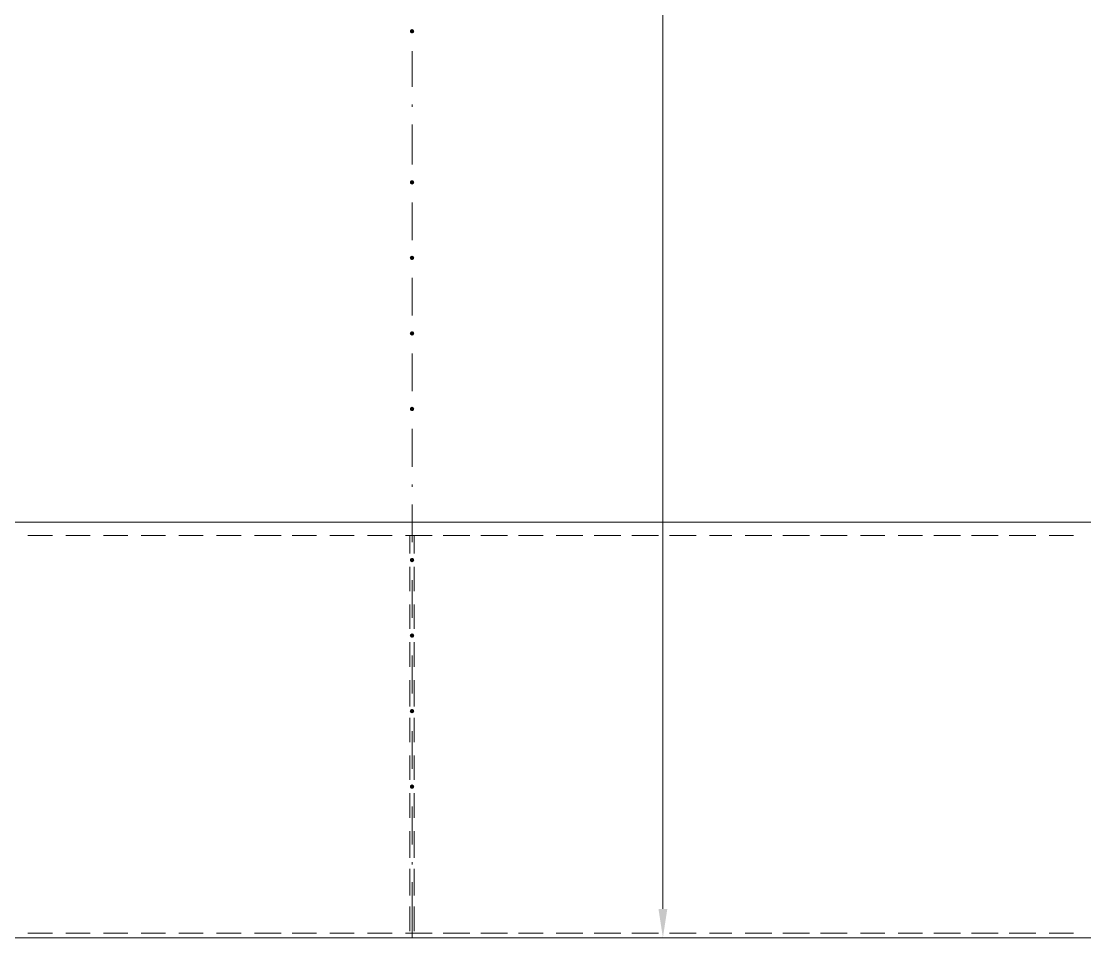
# Model space of a CAD drawing. Header units: millimetres. Extents: x 6 to 291, y 4 to 206.
# Drawn here: x 202.06 to 222.33, y 41.4 to 58.86 of the extents above; entities that cross this region are included whole.
import ezdxf

# ---------------------------------------------------------------- set-up
doc = ezdxf.new("R2010")
doc.units = ezdxf.units.MM
doc.layers.add('C00-00-00', color=7, linetype='Continuous')

msp = doc.modelspace()

# ---------------------------------------------------------------- hatches: boundary and pattern name
at = {"layer": 'C00-00-00'}
h = msp.add_hatch(color=256, dxfattribs=at)
h.dxf.hatch_style = 2
h.paths.add_polyline_path([(209.507674, 58.716336), (209.477776, 58.7039), (209.46534, 58.674002), (209.477776, 58.644105), (209.507674, 58.631669), (209.537572, 58.644105), (209.550007, 58.674002), (209.537572, 58.7039)])
h = msp.add_hatch(color=256, dxfattribs=at)
h.dxf.hatch_style = 2
h.paths.add_polyline_path([(209.507674, 55.837668), (209.477776, 55.825232), (209.46534, 55.795334), (209.477776, 55.765437), (209.507674, 55.753001), (209.537572, 55.765437), (209.550007, 55.795334), (209.537572, 55.825232)])
h = msp.add_hatch(color=256, dxfattribs=at)
h.dxf.hatch_style = 2
h.paths.add_polyline_path([(209.507674, 54.398334), (209.477776, 54.385899), (209.46534, 54.356001), (209.477776, 54.326103), (209.507674, 54.313667), (209.537572, 54.326103), (209.550007, 54.356001), (209.537572, 54.385899)])
h = msp.add_hatch(color=256, dxfattribs=at)
h.dxf.hatch_style = 2
h.paths.add_polyline_path([(209.507674, 52.959), (209.477776, 52.946564), (209.46534, 52.916666), (209.477776, 52.886769), (209.507674, 52.874333), (209.537572, 52.886769), (209.550007, 52.916666), (209.537572, 52.946564)])
h = msp.add_hatch(color=256, dxfattribs=at)
h.dxf.hatch_style = 2
h.paths.add_polyline_path([(209.507674, 51.519666), (209.477776, 51.507231), (209.46534, 51.477333), (209.477776, 51.447435), (209.507674, 51.434999), (209.537572, 51.447435), (209.550007, 51.477333), (209.537572, 51.507231)])
h = msp.add_hatch(color=256, dxfattribs=at)
h.dxf.hatch_style = 2
h.paths.add_polyline_path([(209.507674, 48.640998), (209.477776, 48.628563), (209.46534, 48.598665), (209.477776, 48.568767), (209.507674, 48.556331), (209.537572, 48.568767), (209.550007, 48.598665), (209.537572, 48.628563)])
h = msp.add_hatch(color=256, dxfattribs=at)
h.dxf.hatch_style = 2
h.paths.add_polyline_path([(209.507674, 47.201664), (209.477776, 47.189228), (209.46534, 47.159331), (209.477776, 47.129433), (209.507674, 47.116997), (209.537572, 47.129433), (209.550007, 47.159331), (209.537572, 47.189228)])
h = msp.add_hatch(color=256, dxfattribs=at)
h.dxf.hatch_style = 2
h.paths.add_polyline_path([(209.507674, 45.76233), (209.477776, 45.749895), (209.46534, 45.719997), (209.477776, 45.690099), (209.507674, 45.677663), (209.537572, 45.690099), (209.550007, 45.719997), (209.537572, 45.749895)])
h = msp.add_hatch(color=256, dxfattribs=at)
h.dxf.hatch_style = 2
h.paths.add_polyline_path([(209.507674, 44.322996), (209.477776, 44.310561), (209.46534, 44.280663), (209.477776, 44.250765), (209.507674, 44.238329), (209.537572, 44.250765), (209.550007, 44.280663), (209.537572, 44.310561)])
h = msp.add_hatch(color=256, dxfattribs=at)
h.dxf.hatch_style = 2
h.paths.add_polyline_path([(214.20666, 41.952333), (214.375997, 41.952333), (214.291329, 41.401995)])

# ---------------------------------------------------------------- linework, layer by layer
at = {"layer": 'C00-00-00', "lineweight": 5}
for points in [[(214.291329, 161.967334), (214.291329, 41.952333)], [(209.507674, 58.293002), (209.507674, 57.615669)], [(209.507674, 57.234669), (209.507674, 57.276995)], [(209.507674, 56.89601), (209.507674, 56.134009)], [(209.507674, 55.414334), (209.507674, 54.694675)], [(209.507674, 53.975), (209.507674, 53.255341)], [(209.507674, 52.535666), (209.507674, 51.816007)], [(209.507674, 51.096332), (209.507674, 50.376673)], [(209.507674, 49.995672), (209.507674, 50.037999)], [(209.507674, 49.656998), (209.507674, 48.937339)], [(160.993661, 49.31834), (255.989672, 49.31834)], [(202.183993, 49.064334), (202.649662, 49.064334)], [(202.903668, 49.064334), (203.369337, 49.064334)], [(203.623327, 49.064334), (204.088996, 49.064334)], [(204.343002, 49.064334), (204.808671, 49.064334)], [(205.062661, 49.064334), (205.52833, 49.064334)], [(205.782336, 49.064334), (206.248005, 49.064334)], [(206.501995, 49.064334), (207.010006, 49.064334)], [(207.22167, 49.064334), (207.687339, 49.064334)], [(207.941329, 49.064334), (208.406998, 49.064334)], [(208.661004, 49.064334), (209.126673, 49.064334)], [(209.380663, 49.064334), (209.888674, 49.064334)], [(209.465331, 48.725675), (209.465331, 49.064334)], [(209.55, 48.725675), (209.55, 49.064334)], [(210.100338, 49.064334), (210.608333, 49.064334)], [(210.819997, 49.064334), (211.327992, 49.064334)], [(211.539672, 49.064334), (212.005341, 49.064334)], [(212.259331, 49.064334), (212.767326, 49.064334)], [(212.979006, 49.064334), (213.487001, 49.064334)], [(213.698665, 49.064334), (214.20666, 49.064334)], [(214.41834, 49.064334), (214.926335, 49.064334)], [(215.180341, 49.064334), (215.603668, 49.064334)], [(215.857674, 49.064334), (216.365669, 49.064334)], [(216.577333, 49.064334), (217.085328, 49.064334)], [(217.297008, 49.064334), (217.805003, 49.064334)], [(218.058993, 49.064334), (218.524662, 49.064334)], [(218.778668, 49.064334), (219.244337, 49.064334)], [(219.456001, 49.064334), (219.963996, 49.064334)], [(220.17566, 49.064334), (220.683671, 49.064334)], [(220.895335, 49.064334), (221.40333, 49.064334)], [(221.657336, 49.064334), (222.123005, 49.064334)], [(209.465331, 48.006001), (209.465331, 48.47167)], [(209.55, 48.006001), (209.55, 48.47167)], [(209.507674, 48.217664), (209.507674, 47.498005)], [(209.465331, 47.286342), (209.465331, 47.751995)], [(209.55, 47.286342), (209.55, 47.751995)], [(209.465331, 46.566666), (209.465331, 47.032336)], [(209.55, 46.566666), (209.55, 47.032336)], [(209.507674, 46.77833), (209.507674, 46.058671)], [(209.465331, 45.804665), (209.465331, 46.312677)], [(209.55, 45.804665), (209.55, 46.312677)], [(209.465331, 45.127333), (209.465331, 45.593002)], [(209.55, 45.127333), (209.55, 45.593002)], [(209.507674, 45.338996), (209.507674, 44.619337)], [(209.465331, 44.407674), (209.465331, 44.873343)], [(209.55, 44.407674), (209.55, 44.873343)], [(209.465331, 43.687999), (209.465331, 44.153668)], [(209.55, 43.687999), (209.55, 44.153668)], [(209.507674, 43.899662), (209.507674, 43.180003)], [(209.465331, 42.925997), (209.465331, 43.434009)], [(209.55, 42.925997), (209.55, 43.434009)], [(209.507674, 42.799002), (209.507674, 42.841329)], [(209.465331, 42.206338), (209.465331, 42.714334)], [(209.55, 42.206338), (209.55, 42.714334)], [(209.507674, 42.460328), (209.507674, 41.401995)], [(209.465331, 41.529006), (209.465331, 41.994675)], [(209.55, 41.529006), (209.55, 41.994675)], [(110.109001, 41.401995), (265.21834, 41.401995)], [(202.183993, 41.486663), (202.649662, 41.486663)], [(202.903668, 41.486663), (203.369337, 41.486663)], [(203.623327, 41.486663), (204.088996, 41.486663)], [(204.343002, 41.486663), (204.808671, 41.486663)], [(205.062661, 41.486663), (205.52833, 41.486663)], [(205.782336, 41.486663), (206.248005, 41.486663)], [(206.501995, 41.486663), (207.010006, 41.486663)], [(207.22167, 41.486663), (207.687339, 41.486663)], [(207.941329, 41.486663), (208.406998, 41.486663)], [(208.661004, 41.486663), (209.126673, 41.486663)], [(209.380663, 41.486663), (209.888674, 41.486663)], [(210.100338, 41.486663), (210.608333, 41.486663)], [(210.100338, 41.401995), (214.79934, 41.401995)], [(210.819997, 41.486663), (211.327992, 41.486663)], [(211.539672, 41.486663), (212.005341, 41.486663)], [(212.259331, 41.486663), (212.767326, 41.486663)], [(212.979006, 41.486663), (213.487001, 41.486663)], [(213.698665, 41.486663), (214.20666, 41.486663)], [(214.41834, 41.486663), (214.926335, 41.486663)], [(215.180341, 41.486663), (215.603668, 41.486663)], [(215.857674, 41.486663), (216.365669, 41.486663)], [(216.577333, 41.486663), (217.085328, 41.486663)], [(217.297008, 41.486663), (217.805003, 41.486663)], [(218.058993, 41.486663), (218.524662, 41.486663)], [(218.778668, 41.486663), (219.244337, 41.486663)], [(219.456001, 41.486663), (219.963996, 41.486663)], [(220.17566, 41.486663), (220.683671, 41.486663)], [(220.895335, 41.486663), (221.40333, 41.486663)], [(221.657336, 41.486663), (222.123005, 41.486663)]]:
    msp.add_lwpolyline(points, dxfattribs=at)

doc.saveas('drawing.dxf')
